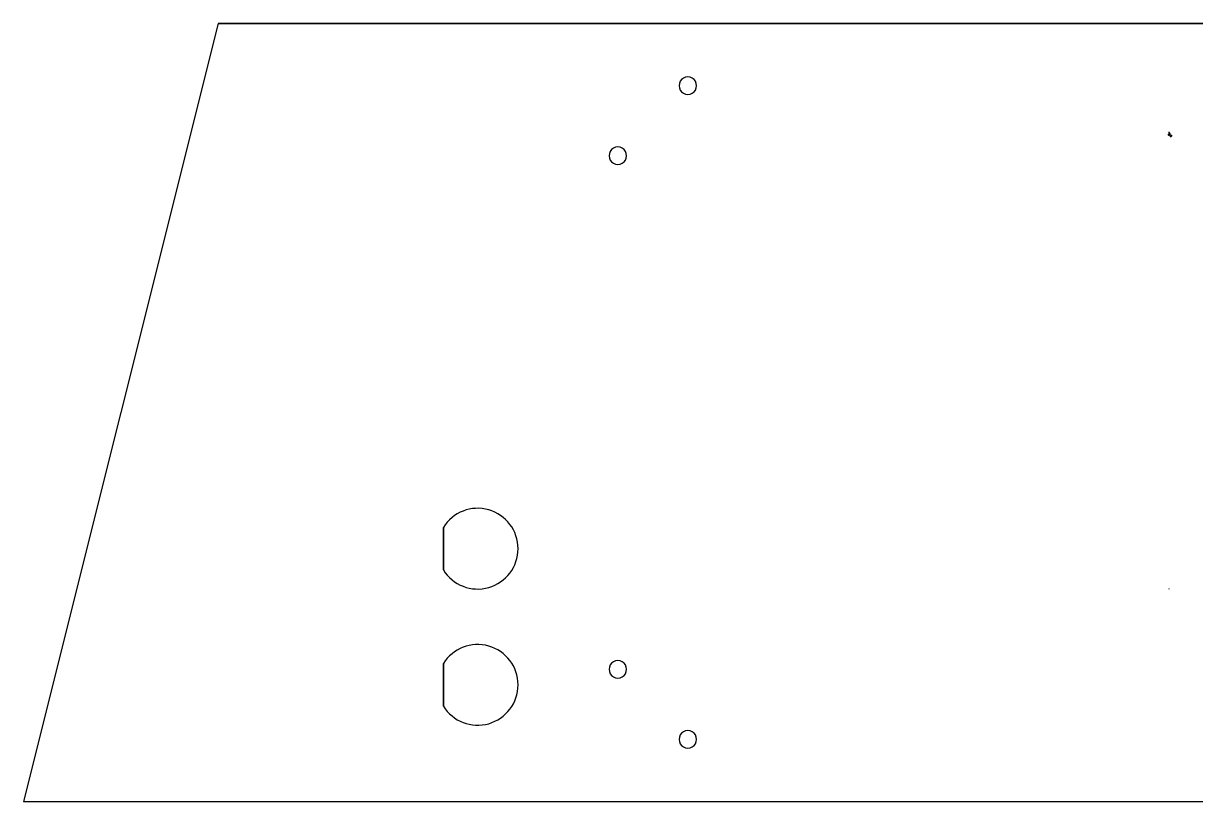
# Model space of a CAD drawing. Extents: x -797 to 828, y -252 to 290.
# Drawn here: x -797 to 19, y -252 to 290 of the extents above; entities that cross this region are included whole.
import ezdxf

# ---------------------------------------------------------------- set-up
doc = ezdxf.new("R2010")
doc.units = 0

msp = doc.modelspace()

# ---------------------------------------------------------------- linework, layer by layer
at = {"layer": 'hello_you v6_Sketch1'}
for p, q in [((-662.003, 290.235), (-797.47, -251.631)), ((-662.003, 290.235), (692.663, 290.235)), ((-334.932, 252.981), (-336.497032, 252.776823)), ((-333.366968, 252.776823), (-334.932, 252.981)), ((-340.816984, 248.475554), (-341.028, 246.885)), ((-341.028, 246.885), (-340.816984, 245.294446)), ((-340.211291, 249.933), (-340.816984, 248.475554)), ((-340.816984, 245.294446), (-340.211291, 243.837)), ((-339.251952, 251.186269), (-340.211291, 249.933)), ((-337.98, 252.164291), (-339.251952, 251.186269)), ((-336.497032, 252.776823), (-337.98, 252.164291)), ((-331.884, 252.164291), (-333.366968, 252.776823)), ((-330.612048, 251.186269), (-331.884, 252.164291)), ((-329.652709, 249.933), (-330.612048, 251.186269)), ((-329.047016, 248.475554), (-329.652709, 249.933)), ((-329.652709, 243.837), (-329.047016, 245.294446)), ((-328.836, 246.885), (-329.047016, 248.475554)), ((-329.047016, 245.294446), (-328.836, 246.885)), ((-328.836, 246.885), (-328.836, 246.885)), ((-340.211291, 243.837), (-339.251952, 242.583731)), ((-339.251952, 242.583731), (-337.98, 241.605709)), ((-337.98, 241.605709), (-336.497032, 240.993177)), ((-336.497032, 240.993177), (-334.932, 240.789)), ((-334.932, 240.789), (-333.366968, 240.993177)), ((-333.366968, 240.993177), (-331.884, 241.605709)), ((-331.884, 241.605709), (-330.612048, 242.583731)), ((-330.612048, 242.583731), (-329.652709, 243.837)), ((-385.265032, 204.008823), (-386.748, 203.396291)), ((-383.7, 204.213), (-385.265032, 204.008823)), ((-382.134968, 204.008823), (-383.7, 204.213)), ((-380.652, 203.396291), (-382.134968, 204.008823)), ((-389.584984, 199.707554), (-389.796, 198.117)), ((-389.796, 198.117), (-389.584984, 196.526446)), ((-388.979291, 201.165), (-389.584984, 199.707554)), ((-389.584984, 196.526446), (-388.979291, 195.069)), ((-388.019952, 202.418269), (-388.979291, 201.165)), ((-386.748, 203.396291), (-388.019952, 202.418269)), ((-379.380048, 202.418269), (-380.652, 203.396291)), ((-378.420709, 201.165), (-379.380048, 202.418269)), ((-377.815016, 199.707554), (-378.420709, 201.165)), ((-378.420709, 195.069), (-377.815016, 196.526446)), ((-377.604, 198.117), (-377.815016, 199.707554)), ((-377.815016, 196.526446), (-377.604, 198.117)), ((-377.604, 198.117), (-377.604, 198.117)), ((-388.979291, 195.069), (-388.019952, 193.815731)), ((-388.019952, 193.815731), (-386.748, 192.837709)), ((-386.748, 192.837709), (-385.265032, 192.225177)), ((-385.265032, 192.225177), (-383.7, 192.021)), ((-383.7, 192.021), (-382.134968, 192.225177)), ((-382.134968, 192.225177), (-380.652, 192.837709)), ((-380.652, 192.837709), (-379.380048, 193.815731)), ((-379.380048, 193.815731), (-378.420709, 195.069)), ((-489.288929, -48.593764), (-491.404803, -49.319584)), ((-487.119239, -48.037479), (-489.288929, -48.593764)), ((-484.906138, -47.654767), (-487.119239, -48.037479)), ((-482.660029, -47.449664), (-484.906138, -47.654767)), ((-480.391315, -47.426209), (-482.660029, -47.449664)), ((-478.110402, -47.588437), (-480.391315, -47.426209)), ((-475.827691, -47.940386), (-478.110402, -47.588437)), ((-473.553587, -48.486092), (-475.827691, -47.940386)), ((-471.332292, -49.217659), (-473.553587, -48.486092)), ((-502.387319, -57.008689), (-503.835182, -58.808224)), ((-500.812815, -55.35043), (-502.387319, -57.008689)), ((-499.122073, -53.837485), (-500.812815, -55.35043)), ((-497.325497, -52.473891), (-499.122073, -53.837485)), ((-495.433491, -51.263685), (-497.325497, -52.473891)), ((-493.456458, -50.210904), (-495.433491, -51.263685)), ((-491.404803, -49.319584), (-493.456458, -50.210904)), ((-469.205555, -50.118563), (-471.332292, -49.217659)), ((-467.180104, -51.179899), (-469.205555, -50.118563)), ((-465.262665, -52.392762), (-467.180104, -51.179899)), ((-463.459965, -53.748249), (-465.262665, -52.392762)), ((-461.77873, -55.237456), (-463.459965, -53.748249)), ((-460.225688, -56.851477), (-461.77873, -55.237456)), ((-458.807564, -58.581409), (-460.225688, -56.851477)), ((-503.835182, -58.808224), (-505.146, -60.745)), ((-505.146, -75.5252), (-505.146, -60.7449)), ((-505.146, -60.7449), (-505.146, -90.3051)), ((-457.531087, -60.418348), (-458.807564, -58.581409)), ((-456.402982, -62.35339), (-457.531087, -60.418348)), ((-455.429976, -64.377629), (-456.402982, -62.35339)), ((-454.618796, -66.482163), (-455.429976, -64.377629)), ((-453.976169, -68.658086), (-454.618796, -66.482163)), ((-453.508821, -70.896494), (-453.976169, -68.658086)), ((-453.22348, -73.188484), (-453.508821, -70.896494)), ((-453.126871, -75.52515), (-453.22348, -73.188484)), ((-453.976169, -82.392214), (-453.508821, -80.153806)), ((-453.508821, -80.153806), (-453.22348, -77.861816)), ((-453.22348, -77.861816), (-453.126871, -75.52515)), ((-457.531087, -90.631952), (-456.402982, -88.69691)), ((-456.402982, -88.69691), (-455.429976, -86.672671)), ((-455.429976, -86.672671), (-454.618796, -84.568137)), ((-454.618796, -84.568137), (-453.976169, -82.392214)), ((-505.146, -90.3053), (-503.835182, -92.242076)), ((-503.835182, -92.242076), (-502.387319, -94.041611)), ((-502.387319, -94.041611), (-500.812815, -95.69987)), ((-500.812815, -95.69987), (-499.122073, -97.212815)), ((-499.122073, -97.212815), (-497.325497, -98.576409)), ((-465.262665, -98.657538), (-463.459965, -97.302051)), ((-463.459965, -97.302051), (-461.77873, -95.812844)), ((-461.77873, -95.812844), (-460.225688, -94.198823)), ((-460.225688, -94.198823), (-458.807564, -92.468891)), ((-458.807564, -92.468891), (-457.531087, -90.631952)), ((-497.325497, -98.576409), (-495.433491, -99.786615)), ((-495.433491, -99.786615), (-493.456458, -100.839396)), ((-493.456458, -100.839396), (-491.404803, -101.730716)), ((-491.404803, -101.730716), (-489.288929, -102.456536)), ((-489.288929, -102.456536), (-487.119239, -103.012821)), ((-487.119239, -103.012821), (-484.906138, -103.395533)), ((-484.906138, -103.395533), (-482.660029, -103.600636)), ((-482.660029, -103.600636), (-480.391315, -103.624091)), ((-480.391315, -103.624091), (-478.110402, -103.461863)), ((-478.110402, -103.461863), (-475.827691, -103.109914)), ((-475.827691, -103.109914), (-473.553587, -102.564208)), ((-473.553587, -102.564208), (-471.332292, -101.832641)), ((-471.332292, -101.832641), (-469.205555, -100.931737)), ((-469.205555, -100.931737), (-467.180104, -99.870401)), ((-467.180104, -99.870401), (-465.262665, -98.657538)), ((-0.035278, -103.440897), (-0.070555, -103.502)), ((-0.070555, -103.502), (-0.035278, -103.563103)), ((0.035278, -103.440897), (-0.035278, -103.440897)), ((-0.035278, -103.563103), (0.035278, -103.563103)), ((0.070555, -103.502), (0.035278, -103.440897)), ((0.035278, -103.563103), (0.070555, -103.502)), ((0.070555, -103.502), (0.070555, -103.502)), ((-495.433491, -146.090385), (-497.325497, -147.300591)), ((-493.456458, -145.037604), (-495.433491, -146.090385)), ((-491.404803, -144.146284), (-493.456458, -145.037604)), ((-489.288929, -143.420464), (-491.404803, -144.146284)), ((-487.119239, -142.864179), (-489.288929, -143.420464)), ((-484.906138, -142.481467), (-487.119239, -142.864179)), ((-482.660029, -142.276364), (-484.906138, -142.481467)), ((-480.391315, -142.252909), (-482.660029, -142.276364)), ((-478.110402, -142.415137), (-480.391315, -142.252909)), ((-475.827691, -142.767086), (-478.110402, -142.415137)), ((-473.553587, -143.312792), (-475.827691, -142.767086)), ((-471.332292, -144.044359), (-473.553587, -143.312792)), ((-469.205555, -144.945263), (-471.332292, -144.044359)), ((-467.180104, -146.006599), (-469.205555, -144.945263)), ((-465.262665, -147.219462), (-467.180104, -146.006599)), ((-503.835182, -153.634924), (-505.146, -155.5717)), ((-502.387319, -151.835389), (-503.835182, -153.634924)), ((-500.812815, -150.17713), (-502.387319, -151.835389)), ((-499.122073, -148.664185), (-500.812815, -150.17713)), ((-497.325497, -147.300591), (-499.122073, -148.664185)), ((-463.459965, -148.574949), (-465.262665, -147.219462)), ((-461.77873, -150.064156), (-463.459965, -148.574949)), ((-460.225688, -151.678177), (-461.77873, -150.064156)), ((-458.807564, -153.408109), (-460.225688, -151.678177)), ((-457.531087, -155.245048), (-458.807564, -153.408109)), ((-386.748, -154.262709), (-388.019952, -155.240731)), ((-385.265032, -153.650177), (-386.748, -154.262709)), ((-383.7, -153.446), (-385.265032, -153.650177)), ((-382.134968, -153.650177), (-383.7, -153.446)), ((-380.652, -154.262709), (-382.134968, -153.650177)), ((-379.380048, -155.240731), (-380.652, -154.262709)), ((-505.146, -155.572), (-505.146, -185.132)), ((-505.146, -170.352), (-505.146, -155.572)), ((-456.402982, -157.18009), (-457.531087, -155.245048)), ((-455.429976, -159.204329), (-456.402982, -157.18009)), ((-454.618796, -161.308863), (-455.429976, -159.204329)), ((-453.976169, -163.484786), (-454.618796, -161.308863)), ((-389.584984, -157.951446), (-389.796, -159.542)), ((-389.796, -159.542), (-389.584984, -161.132554)), ((-388.979291, -156.494), (-389.584984, -157.951446)), ((-389.584984, -161.132554), (-388.979291, -162.59)), ((-388.019952, -155.240731), (-388.979291, -156.494)), ((-388.979291, -162.59), (-388.019952, -163.843269)), ((-378.420709, -156.494), (-379.380048, -155.240731)), ((-379.380048, -163.843269), (-378.420709, -162.59)), ((-377.815016, -157.951446), (-378.420709, -156.494)), ((-378.420709, -162.59), (-377.815016, -161.132554)), ((-377.604, -159.542), (-377.815016, -157.951446)), ((-377.815016, -161.132554), (-377.604, -159.542)), ((-377.604, -159.542), (-377.604, -159.542)), ((-453.508821, -165.723194), (-453.976169, -163.484786)), ((-453.22348, -168.015184), (-453.508821, -165.723194)), ((-453.126871, -170.35185), (-453.22348, -168.015184)), ((-453.22348, -172.688516), (-453.126871, -170.35185)), ((-388.019952, -163.843269), (-386.748, -164.821291)), ((-386.748, -164.821291), (-385.265032, -165.433823)), ((-385.265032, -165.433823), (-383.7, -165.638)), ((-383.7, -165.638), (-382.134968, -165.433823)), ((-382.134968, -165.433823), (-380.652, -164.821291)), ((-380.652, -164.821291), (-379.380048, -163.843269)), ((-455.429976, -181.499371), (-454.618796, -179.394837)), ((-454.618796, -179.394837), (-453.976169, -177.218914)), ((-453.976169, -177.218914), (-453.508821, -174.980506)), ((-453.508821, -174.980506), (-453.22348, -172.688516)), ((-505.146, -185.132), (-503.835182, -187.068776)), ((-503.835182, -187.068776), (-502.387319, -188.868311)), ((-460.225688, -189.025523), (-458.807564, -187.295591)), ((-458.807564, -187.295591), (-457.531087, -185.458652)), ((-457.531087, -185.458652), (-456.402982, -183.52361)), ((-456.402982, -183.52361), (-455.429976, -181.499371)), ((-502.387319, -188.868311), (-500.812815, -190.52657)), ((-500.812815, -190.52657), (-499.122073, -192.039515)), ((-499.122073, -192.039515), (-497.325497, -193.403109)), ((-497.325497, -193.403109), (-495.433491, -194.613315)), ((-495.433491, -194.613315), (-493.456458, -195.666096)), ((-493.456458, -195.666096), (-491.404803, -196.557416)), ((-471.332292, -196.659341), (-469.205555, -195.758437)), ((-469.205555, -195.758437), (-467.180104, -194.697101)), ((-467.180104, -194.697101), (-465.262665, -193.484238)), ((-465.262665, -193.484238), (-463.459965, -192.128751)), ((-463.459965, -192.128751), (-461.77873, -190.639544)), ((-461.77873, -190.639544), (-460.225688, -189.025523)), ((-491.404803, -196.557416), (-489.288929, -197.283236)), ((-489.288929, -197.283236), (-487.119239, -197.839521)), ((-487.119239, -197.839521), (-484.906138, -198.222233)), ((-484.906138, -198.222233), (-482.660029, -198.427336)), ((-482.660029, -198.427336), (-480.391315, -198.450791)), ((-480.391315, -198.450791), (-478.110402, -198.288563)), ((-478.110402, -198.288563), (-475.827691, -197.936614)), ((-475.827691, -197.936614), (-473.553587, -197.390908)), ((-473.553587, -197.390908), (-471.332292, -196.659341)), ((-337.98, -203.029709), (-339.251952, -204.007731)), ((-336.497032, -202.417177), (-337.98, -203.029709)), ((-334.932, -202.213), (-336.497032, -202.417177)), ((-333.366968, -202.417177), (-334.932, -202.213)), ((-331.884, -203.029709), (-333.366968, -202.417177)), ((-330.612048, -204.007731), (-331.884, -203.029709)), ((-340.816984, -206.718446), (-341.028, -208.309)), ((-341.028, -208.309), (-340.816984, -209.899554)), ((-340.211291, -205.261), (-340.816984, -206.718446)), ((-340.816984, -209.899554), (-340.211291, -211.357)), ((-339.251952, -204.007731), (-340.211291, -205.261)), ((-340.211291, -211.357), (-339.251952, -212.610269)), ((-329.652709, -205.261), (-330.612048, -204.007731)), ((-330.612048, -212.610269), (-329.652709, -211.357)), ((-329.047016, -206.718446), (-329.652709, -205.261)), ((-329.652709, -211.357), (-329.047016, -209.899554)), ((-328.836, -208.309), (-329.047016, -206.718446)), ((-329.047016, -209.899554), (-328.836, -208.309)), ((-328.836, -208.309), (-328.836, -208.309)), ((-339.251952, -212.610269), (-337.98, -213.588291)), ((-337.98, -213.588291), (-336.497032, -214.200823)), ((-336.497032, -214.200823), (-334.932, -214.405)), ((-334.932, -214.405), (-333.366968, -214.200823)), ((-333.366968, -214.200823), (-331.884, -213.588291)), ((-331.884, -213.588291), (-330.612048, -212.610269)), ((-797.469, -251.632), (828.13, -251.632))]:
    msp.add_line(p, q, dxfattribs=at)
at = {"layer": 'hello_you v6_Sketch4'}
for p, q in [((-662.003, 290.235), (-797.47, -251.631)), ((692.663, 290.235), (-662.003, 290.235)), ((-334.932, 252.981), (-336.497032, 252.776823)), ((-333.366968, 252.776823), (-334.932, 252.981)), ((-340.816984, 248.475554), (-341.028, 246.885)), ((-341.028, 246.885), (-340.816984, 245.294446)), ((-340.211291, 249.933), (-340.816984, 248.475554)), ((-340.816984, 245.294446), (-340.211291, 243.837)), ((-339.251952, 251.186269), (-340.211291, 249.933)), ((-337.98, 252.164291), (-339.251952, 251.186269)), ((-336.497032, 252.776823), (-337.98, 252.164291)), ((-331.884, 252.164291), (-333.366968, 252.776823)), ((-330.612048, 251.186269), (-331.884, 252.164291)), ((-329.652709, 249.933), (-330.612048, 251.186269)), ((-329.047016, 248.475554), (-329.652709, 249.933)), ((-329.652709, 243.837), (-329.047016, 245.294446)), ((-328.836, 246.885), (-329.047016, 248.475554)), ((-329.047016, 245.294446), (-328.836, 246.885)), ((-328.836, 246.885), (-328.836, 246.885)), ((-340.211291, 243.837), (-339.251952, 242.583731)), ((-339.251952, 242.583731), (-337.98, 241.605709)), ((-337.98, 241.605709), (-336.497032, 240.993177)), ((-336.497032, 240.993177), (-334.932, 240.789)), ((-334.932, 240.789), (-333.366968, 240.993177)), ((-333.366968, 240.993177), (-331.884, 241.605709)), ((-331.884, 241.605709), (-330.612048, 242.583731)), ((-330.612048, 242.583731), (-329.652709, 243.837)), ((-385.265032, 204.008823), (-386.748, 203.396291)), ((-383.7, 204.213), (-385.265032, 204.008823)), ((-382.134968, 204.008823), (-383.7, 204.213)), ((-380.652, 203.396291), (-382.134968, 204.008823)), ((-389.584984, 199.707554), (-389.796, 198.117)), ((-389.796, 198.117), (-389.584984, 196.526446)), ((-388.979291, 201.165), (-389.584984, 199.707554)), ((-389.584984, 196.526446), (-388.979291, 195.069)), ((-388.019952, 202.418269), (-388.979291, 201.165)), ((-386.748, 203.396291), (-388.019952, 202.418269)), ((-379.380048, 202.418269), (-380.652, 203.396291)), ((-378.420709, 201.165), (-379.380048, 202.418269)), ((-377.815016, 199.707554), (-378.420709, 201.165)), ((-378.420709, 195.069), (-377.815016, 196.526446)), ((-377.604, 198.117), (-377.815016, 199.707554)), ((-377.815016, 196.526446), (-377.604, 198.117)), ((-377.604, 198.117), (-377.604, 198.117)), ((-388.979291, 195.069), (-388.019952, 193.815731)), ((-388.019952, 193.815731), (-386.748, 192.837709)), ((-386.748, 192.837709), (-385.265032, 192.225177)), ((-385.265032, 192.225177), (-383.7, 192.021)), ((-383.7, 192.021), (-382.134968, 192.225177)), ((-382.134968, 192.225177), (-380.652, 192.837709)), ((-380.652, 192.837709), (-379.380048, 193.815731)), ((-379.380048, 193.815731), (-378.420709, 195.069)), ((-489.288929, -48.593764), (-491.404803, -49.319584)), ((-487.119239, -48.037479), (-489.288929, -48.593764)), ((-484.906138, -47.654767), (-487.119239, -48.037479)), ((-482.660029, -47.449664), (-484.906138, -47.654767)), ((-480.391315, -47.426209), (-482.660029, -47.449664)), ((-478.110402, -47.588437), (-480.391315, -47.426209)), ((-475.827691, -47.940386), (-478.110402, -47.588437)), ((-473.553587, -48.486092), (-475.827691, -47.940386)), ((-471.332292, -49.217659), (-473.553587, -48.486092)), ((-502.387319, -57.008689), (-503.835182, -58.808224)), ((-500.812815, -55.35043), (-502.387319, -57.008689)), ((-499.122073, -53.837485), (-500.812815, -55.35043)), ((-497.325497, -52.473891), (-499.122073, -53.837485)), ((-495.433491, -51.263685), (-497.325497, -52.473891)), ((-493.456458, -50.210904), (-495.433491, -51.263685)), ((-491.404803, -49.319584), (-493.456458, -50.210904)), ((-469.205555, -50.118563), (-471.332292, -49.217659)), ((-467.180104, -51.179899), (-469.205555, -50.118563)), ((-465.262665, -52.392762), (-467.180104, -51.179899)), ((-463.459965, -53.748249), (-465.262665, -52.392762)), ((-461.77873, -55.237456), (-463.459965, -53.748249)), ((-460.225688, -56.851477), (-461.77873, -55.237456)), ((-458.807564, -58.581409), (-460.225688, -56.851477)), ((-503.835182, -58.808224), (-505.146, -60.745)), ((-505.146, -90.3051), (-505.146, -60.7449)), ((-457.531087, -60.418348), (-458.807564, -58.581409)), ((-456.402982, -62.35339), (-457.531087, -60.418348)), ((-455.429976, -64.377629), (-456.402982, -62.35339)), ((-454.618796, -66.482163), (-455.429976, -64.377629)), ((-453.976169, -68.658086), (-454.618796, -66.482163)), ((-453.508821, -70.896494), (-453.976169, -68.658086)), ((-453.22348, -73.188484), (-453.508821, -70.896494)), ((-453.126871, -75.52515), (-453.22348, -73.188484)), ((-453.976169, -82.392214), (-453.508821, -80.153806)), ((-453.508821, -80.153806), (-453.22348, -77.861816)), ((-453.22348, -77.861816), (-453.126871, -75.52515)), ((-457.531087, -90.631952), (-456.402982, -88.69691)), ((-456.402982, -88.69691), (-455.429976, -86.672671)), ((-455.429976, -86.672671), (-454.618796, -84.568137)), ((-454.618796, -84.568137), (-453.976169, -82.392214)), ((-505.146, -90.3053), (-503.835182, -92.242076)), ((-503.835182, -92.242076), (-502.387319, -94.041611)), ((-502.387319, -94.041611), (-500.812815, -95.69987)), ((-500.812815, -95.69987), (-499.122073, -97.212815)), ((-499.122073, -97.212815), (-497.325497, -98.576409)), ((-465.262665, -98.657538), (-463.459965, -97.302051)), ((-463.459965, -97.302051), (-461.77873, -95.812844)), ((-461.77873, -95.812844), (-460.225688, -94.198823)), ((-460.225688, -94.198823), (-458.807564, -92.468891)), ((-458.807564, -92.468891), (-457.531087, -90.631952)), ((-497.325497, -98.576409), (-495.433491, -99.786615)), ((-495.433491, -99.786615), (-493.456458, -100.839396)), ((-493.456458, -100.839396), (-491.404803, -101.730716)), ((-491.404803, -101.730716), (-489.288929, -102.456536)), ((-489.288929, -102.456536), (-487.119239, -103.012821)), ((-487.119239, -103.012821), (-484.906138, -103.395533)), ((-484.906138, -103.395533), (-482.660029, -103.600636)), ((-482.660029, -103.600636), (-480.391315, -103.624091)), ((-480.391315, -103.624091), (-478.110402, -103.461863)), ((-478.110402, -103.461863), (-475.827691, -103.109914)), ((-475.827691, -103.109914), (-473.553587, -102.564208)), ((-473.553587, -102.564208), (-471.332292, -101.832641)), ((-471.332292, -101.832641), (-469.205555, -100.931737)), ((-469.205555, -100.931737), (-467.180104, -99.870401)), ((-467.180104, -99.870401), (-465.262665, -98.657538)), ((-0.035278, -103.440897), (-0.070555, -103.502)), ((-0.070555, -103.502), (-0.035278, -103.563103)), ((0.035278, -103.440897), (-0.035278, -103.440897)), ((-0.035278, -103.563103), (0.035278, -103.563103)), ((0.070555, -103.502), (0.035278, -103.440897)), ((0.035278, -103.563103), (0.070555, -103.502)), ((0.070555, -103.502), (0.070555, -103.502)), ((-495.433491, -146.090385), (-497.325497, -147.300591)), ((-493.456458, -145.037604), (-495.433491, -146.090385)), ((-491.404803, -144.146284), (-493.456458, -145.037604)), ((-489.288929, -143.420464), (-491.404803, -144.146284)), ((-487.119239, -142.864179), (-489.288929, -143.420464)), ((-484.906138, -142.481467), (-487.119239, -142.864179)), ((-482.660029, -142.276364), (-484.906138, -142.481467)), ((-480.391315, -142.252909), (-482.660029, -142.276364)), ((-478.110402, -142.415137), (-480.391315, -142.252909)), ((-475.827691, -142.767086), (-478.110402, -142.415137)), ((-473.553587, -143.312792), (-475.827691, -142.767086)), ((-471.332292, -144.044359), (-473.553587, -143.312792)), ((-469.205555, -144.945263), (-471.332292, -144.044359)), ((-467.180104, -146.006599), (-469.205555, -144.945263)), ((-465.262665, -147.219462), (-467.180104, -146.006599)), ((-503.835182, -153.634924), (-505.146, -155.5717)), ((-502.387319, -151.835389), (-503.835182, -153.634924)), ((-500.812815, -150.17713), (-502.387319, -151.835389)), ((-499.122073, -148.664185), (-500.812815, -150.17713)), ((-497.325497, -147.300591), (-499.122073, -148.664185)), ((-463.459965, -148.574949), (-465.262665, -147.219462)), ((-461.77873, -150.064156), (-463.459965, -148.574949)), ((-460.225688, -151.678177), (-461.77873, -150.064156)), ((-458.807564, -153.408109), (-460.225688, -151.678177)), ((-457.531087, -155.245048), (-458.807564, -153.408109)), ((-386.748, -154.262709), (-388.019952, -155.240731)), ((-385.265032, -153.650177), (-386.748, -154.262709)), ((-383.7, -153.446), (-385.265032, -153.650177)), ((-382.134968, -153.650177), (-383.7, -153.446)), ((-380.652, -154.262709), (-382.134968, -153.650177)), ((-379.380048, -155.240731), (-380.652, -154.262709)), ((-505.146, -185.132), (-505.146, -155.572)), ((-456.402982, -157.18009), (-457.531087, -155.245048)), ((-455.429976, -159.204329), (-456.402982, -157.18009)), ((-454.618796, -161.308863), (-455.429976, -159.204329)), ((-453.976169, -163.484786), (-454.618796, -161.308863)), ((-389.584984, -157.951446), (-389.796, -159.542)), ((-389.796, -159.542), (-389.584984, -161.132554)), ((-388.979291, -156.494), (-389.584984, -157.951446)), ((-389.584984, -161.132554), (-388.979291, -162.59)), ((-388.019952, -155.240731), (-388.979291, -156.494)), ((-388.979291, -162.59), (-388.019952, -163.843269)), ((-378.420709, -156.494), (-379.380048, -155.240731)), ((-379.380048, -163.843269), (-378.420709, -162.59)), ((-377.815016, -157.951446), (-378.420709, -156.494)), ((-378.420709, -162.59), (-377.815016, -161.132554)), ((-377.604, -159.542), (-377.815016, -157.951446)), ((-377.815016, -161.132554), (-377.604, -159.542)), ((-377.604, -159.542), (-377.604, -159.542)), ((-453.508821, -165.723194), (-453.976169, -163.484786)), ((-453.22348, -168.015184), (-453.508821, -165.723194)), ((-453.126871, -170.35185), (-453.22348, -168.015184)), ((-453.22348, -172.688516), (-453.126871, -170.35185)), ((-388.019952, -163.843269), (-386.748, -164.821291)), ((-386.748, -164.821291), (-385.265032, -165.433823)), ((-385.265032, -165.433823), (-383.7, -165.638)), ((-383.7, -165.638), (-382.134968, -165.433823)), ((-382.134968, -165.433823), (-380.652, -164.821291)), ((-380.652, -164.821291), (-379.380048, -163.843269)), ((-455.429976, -181.499371), (-454.618796, -179.394837)), ((-454.618796, -179.394837), (-453.976169, -177.218914)), ((-453.976169, -177.218914), (-453.508821, -174.980506)), ((-453.508821, -174.980506), (-453.22348, -172.688516)), ((-505.146, -185.132), (-503.835182, -187.068776)), ((-503.835182, -187.068776), (-502.387319, -188.868311)), ((-460.225688, -189.025523), (-458.807564, -187.295591)), ((-458.807564, -187.295591), (-457.531087, -185.458652)), ((-457.531087, -185.458652), (-456.402982, -183.52361)), ((-456.402982, -183.52361), (-455.429976, -181.499371)), ((-502.387319, -188.868311), (-500.812815, -190.52657)), ((-500.812815, -190.52657), (-499.122073, -192.039515)), ((-499.122073, -192.039515), (-497.325497, -193.403109)), ((-497.325497, -193.403109), (-495.433491, -194.613315)), ((-495.433491, -194.613315), (-493.456458, -195.666096)), ((-493.456458, -195.666096), (-491.404803, -196.557416)), ((-471.332292, -196.659341), (-469.205555, -195.758437)), ((-469.205555, -195.758437), (-467.180104, -194.697101)), ((-467.180104, -194.697101), (-465.262665, -193.484238)), ((-465.262665, -193.484238), (-463.459965, -192.128751)), ((-463.459965, -192.128751), (-461.77873, -190.639544)), ((-461.77873, -190.639544), (-460.225688, -189.025523)), ((-491.404803, -196.557416), (-489.288929, -197.283236)), ((-489.288929, -197.283236), (-487.119239, -197.839521)), ((-487.119239, -197.839521), (-484.906138, -198.222233)), ((-484.906138, -198.222233), (-482.660029, -198.427336)), ((-482.660029, -198.427336), (-480.391315, -198.450791)), ((-480.391315, -198.450791), (-478.110402, -198.288563)), ((-478.110402, -198.288563), (-475.827691, -197.936614)), ((-475.827691, -197.936614), (-473.553587, -197.390908)), ((-473.553587, -197.390908), (-471.332292, -196.659341)), ((-337.98, -203.029709), (-339.251952, -204.007731)), ((-336.497032, -202.417177), (-337.98, -203.029709)), ((-334.932, -202.213), (-336.497032, -202.417177)), ((-333.366968, -202.417177), (-334.932, -202.213)), ((-331.884, -203.029709), (-333.366968, -202.417177)), ((-330.612048, -204.007731), (-331.884, -203.029709)), ((-340.816984, -206.718446), (-341.028, -208.309)), ((-341.028, -208.309), (-340.816984, -209.899554)), ((-340.211291, -205.261), (-340.816984, -206.718446)), ((-340.816984, -209.899554), (-340.211291, -211.357)), ((-339.251952, -204.007731), (-340.211291, -205.261)), ((-340.211291, -211.357), (-339.251952, -212.610269)), ((-329.652709, -205.261), (-330.612048, -204.007731)), ((-330.612048, -212.610269), (-329.652709, -211.357)), ((-329.047016, -206.718446), (-329.652709, -205.261)), ((-329.652709, -211.357), (-329.047016, -209.899554)), ((-328.836, -208.309), (-329.047016, -206.718446)), ((-329.047016, -209.899554), (-328.836, -208.309)), ((-328.836, -208.309), (-328.836, -208.309)), ((-339.251952, -212.610269), (-337.98, -213.588291)), ((-337.98, -213.588291), (-336.497032, -214.200823)), ((-336.497032, -214.200823), (-334.932, -214.405)), ((-334.932, -214.405), (-333.366968, -214.200823)), ((-333.366968, -214.200823), (-331.884, -213.588291)), ((-331.884, -213.588291), (-330.612048, -212.610269)), ((-797.469, -251.632), (828.13, -251.632))]:
    msp.add_line(p, q, dxfattribs=at)
at = {"layer": 'Layer 1'}
for p, q in [((0.846666, 214.145), (-0.846666, 212.451)), ((0, 214.709), (0, 211.887)), ((1.12889, 213.298), (0, 212.16911)), ((1.69333, 212.734), (0.56444, 211.60511)), ((2.25778, 212.169), (1.12889, 211.04011))]:
    msp.add_line(p, q, dxfattribs=at)

doc.saveas('drawing.dxf')
